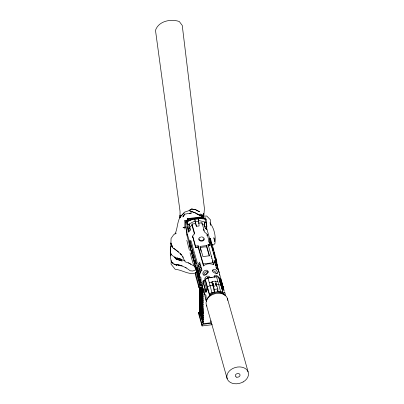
<?xml version="1.0" encoding="UTF-8"?>
<svg xmlns="http://www.w3.org/2000/svg" width="404" height="404" viewBox="0 0 404 404"><rect width="100%" height="100%" fill="white"/><g stroke="black" fill="none" stroke-linecap="round" stroke-linejoin="round"><path stroke-width="0.61" d="M180.068 217.276L180.073 215.095L179.967 218.014M203.424 216.438L203.434 213.458L203.616 216.453M210.721 225.447L210.479 219.852L206.742 216.039L201.414 216.256M203.737 218.534L203.076 216.701L187.355 218.655L187.34 220.14L184.865 220.448L184.886 229.088M218.857 271.387L219.786 275.366M196.829 268.004L197.167 269.988L197.016 268.064M214.862 243.915C215.983 236.411 214.539 228.987 209.923 222.841M170.296 250.147L170.604 254.177L176.664 258.802L181.335 259.307M170.357 249.278L170.438 248.026L170.331 249.616M203.868 215.736L204.409 208.424L182.244 25.422L179.3 21.523C170.968 18.604 158.58 20.988 155.489 30.34L180.027 211.287L180.063 217.226M189.996 240.824L196.304 263.176L197.314 263.11L191.011 240.759L189.996 240.824L189.572 245.834L195.859 268.12L196.869 268.054M195.859 268.12L196.304 263.176M204 275.124C203.914 273.059 205.863 271.018 207.984 271.518M210.565 224.669L210.731 223.094M171.331 261.014L171.013 264.08L175.2 269.306C182.083 269.776 188.83 275.245 195.571 272.978M170.761 254.555C170.114 257.929 170.786 261.418 173.245 263.969L180.532 265.787L182.234 265.877M188.931 221.109L187.067 221.341L194.582 218.731L194.491 219.306L198.016 218.867L198.101 218.291L205.086 219.094M198.526 222.301L198.712 220.458L198.101 218.291M170.998 254.116L170.584 255.924L171.155 253.646M186.875 222.72C187.885 226.856 185.88 231.037 187.577 235.108L190.102 243.556M197.758 268.635L197.374 269.827A10.145 7.57 -15.8 0 1 199.894 262.08L198.344 266.847M200.788 265.256L198.268 273.003A10.145 7.57 -15.8 0 1 200.788 265.256L200.339 263.666A10.145 7.57 -15.8 0 0 197.819 271.417M201.687 268.433L199.162 276.179A10.145 7.57 -15.8 0 1 201.687 268.433L201.237 266.842A10.145 7.57 -15.8 0 0 198.718 274.594M209.504 295.284L209.434 294.046L211.908 292.491L214.453 292.173L214.297 289.405L213.378 285.881L212.701 285.961L211.802 282.275L212.08 281.548L215.605 281.108L216.206 283.244L216.226 285.527L216.044 284.896L218.594 284.578L221.15 285.28L223.21 293.582C219.049 290.557 212.913 291.582 209.504 295.284L205.298 280.371L205.293 279.275L207.914 277.826L216.529 276.755L217.711 276.952L218.998 277.568L221.15 285.28M206.707 289.148L205.909 291.173L205.914 292.269L207.737 289.017L206.707 289.148L204.267 280.502L203.045 281.022L203.055 282.118L205.914 292.269M171.028 246.102L170.331 247.803L170.286 253.626L170.604 254.177M170.756 248.879L170.256 250.036L170.862 247.051L171.054 238.471L173.75 234.608L176.179 233.063L175.023 233.982C177.856 228.174 177.048 220.862 181.063 215.625L180.224 217.069M187.304 226.826L188.779 232.053L190.375 229.916L189.739 227.669M203.055 282.118L203.318 281.583L203.823 283.376M209.504 243.88L210.009 245.667L208.105 245.814L210.009 245.667L209.999 244.359L208.095 244.516L213.226 262.711L213.438 264.711C210.211 263.039 206.197 263.585 203.459 265.953L198.127 247.051L195.536 247.47L195.526 246.162L198.117 245.758L198.127 247.051L195.536 247.47L192.839 237.072M184.254 214.877L184.699 214.186L191.622 212.918L189.355 213.519M192.683 237.365L192.673 236.057L194.612 233.32L191.986 224.023L195.622 223.569L196.394 226.306L199.101 225.967L198.723 221.377L198.016 218.867M206.343 278.911L208.232 277.513L210.297 277.77M189.602 227.179L191.996 225.316L191.986 224.023M214.468 243.945L213.474 244.976L211.999 244.582M184.209 213.024L180.972 216.135L184.436 212.186L188.32 210.873L191.607 208.984L195.597 209.696L199.536 211.792L195.597 209.696L191.607 208.984L189.203 210.681M219.685 274.372L220.902 279.336A3.141 0.682 88.7 0 1 220.786 279.891M209.434 294.046L207.444 286.986L209.979 285.653L212.524 285.335M194.582 218.731L195.193 220.897L187.966 224.523L188.779 232.053M196.071 269.791L192.87 271.003L190.188 270.771C185.966 267.322 180.936 264.994 175.498 264.352L181.34 265.463M185.386 227.018L182.992 227.8L185.335 227.099M216.635 260.641L210.333 238.294L209.317 238.481L215.62 260.827L216.635 260.641L217.16 265.463L216.822 264.261M211.585 277.629L212.171 277.523M187.355 218.655L187.739 219.099L203.454 217.145M187.739 219.099L187.936 219.806L203.656 217.847M203.672 218.104L205.53 217.872L206.131 219.498L206.893 226.811M186.89 224.326L186.87 220.635L191.042 220.114M201.924 218.761L204.889 218.387L205.984 222.276L206.792 229.805L205.166 228.073L204.399 225.336L204.374 222.478L205.984 222.276L198.712 220.458M184.865 220.448L185.471 222.069L187.325 221.841M204.894 219.65L206.131 219.498M194.915 220.811L195.198 221.816L198.723 221.377M188.4 228.846L190.016 228.644L189.577 224.321L187.966 224.523L186.87 220.635M198.329 223.23L201.965 222.781L204.586 232.078L207.146 234.254L209.999 244.359M206.419 226.599L204.808 226.801L204.374 222.478M188.759 230.118L190.375 229.916M205.166 228.073L206.777 227.871M185.471 222.069L186.799 234.87L187.491 234.785M206.646 245.587L200.056 246.405L202.924 256.591L209.519 255.772L206.646 245.587L206.656 246.879L209.191 255.868M198.117 245.758L203.252 263.953L213.226 262.711M202.672 287.365L199.01 287.82L195.395 275.003L195.374 272.341L196.389 272.215L199.828 285.391L201.631 285.168M204.267 280.502L205.298 280.371M221.538 287.39L223.735 290.047L223.725 288.951L220.862 278.8L218.998 278.664L218.998 277.568M203.909 280.916L203.045 281.022L205.909 291.173L206.767 291.067M207.444 286.986L205.293 279.275L207.914 277.826L209.262 282.593L211.802 282.275M215.327 281.835L217.872 281.522L220.523 291.415L223.139 292.339M197.697 272.392L197.718 276.023L200.268 285.072L201.495 284.916M212.08 281.548L212.681 283.684L213.363 283.598L214.236 286.704L213.559 286.789L213.58 289.067L214.453 292.173M216.206 283.244L215.529 283.33L216.403 286.436L217.079 286.35L217.817 288.966L217.978 291.733L220.523 291.415M195.374 272.341L199 286.234L202.05 285.855M202.162 286.84L202.626 288.481L202.965 288.436M201.864 286.789L202.636 289.527L202.975 289.481L202.98 290.526L202.641 290.567L203 292.612L202.662 292.658L201.273 287.729L201.611 287.688L203 292.612M201.288 289.82L202.677 294.743L203.015 294.703L201.278 288.774L201.288 289.82L201.626 289.774M221.442 287.31L222.473 287.183L223.725 288.951L222.867 289.057M214.297 289.405L217.817 288.966M201.303 291.905L201.647 291.865L203.035 296.794L202.697 296.834L201.298 290.865L202.687 295.789L203.025 295.748L203.035 296.794M201.338 296.082L201.677 296.041L203.071 300.97L202.727 301.01L201.338 296.082L201.313 292.951L203.05 298.879L202.712 298.92L201.323 293.996L201.662 293.955L201.652 292.91M203.05 298.879L202.697 296.834M201.359 298.172L202.747 303.096L203.086 303.056L201.349 297.127L201.359 298.172L201.697 298.132L201.687 297.086L202.151 298.728M201.394 302.349L201.732 302.308L201.722 301.263L201.384 301.303L201.394 302.349L202.783 307.277L203.121 307.232L201.364 299.218L201.702 299.172L202.167 300.818M201.333 295.041L202.722 299.965L203.061 299.925L203.071 300.97M201.374 300.258L201.712 300.217L203.101 305.146L202.763 305.187M203.086 303.056L202.727 301.01M201.364 299.218L202.757 304.141L203.096 304.101L203.101 305.146M203.136 309.323L203.126 308.277L202.788 308.318L201.399 303.394L201.409 304.439L201.748 304.394L203.136 309.323L202.798 309.363L203.156 311.408L202.818 311.454L201.419 305.48L202.808 310.408M201.424 306.525L201.763 306.484L203.156 311.408M199.677 287.416L199.844 307.878L200.182 307.838L200.116 299.773M210.691 320.922L211.029 320.882L210.706 322.806L203.257 323.735L201.869 318.812L201.53 318.852L199.899 314.317L199.849 308.297L200.187 308.257M203.172 313.499L203.162 312.454L202.823 312.494L201.434 307.57L201.444 308.616L201.783 308.57L203.172 313.499L202.833 313.539L203.187 315.585L202.848 315.63L201.455 309.656L202.843 314.585M199.844 307.878L200.273 309.403L200.616 309.363L200.434 287.658M199.849 308.297L200.278 309.828L200.616 309.782L200.667 315.802M212.226 324.69L202.066 325.952L198.657 313.883L198.647 312.363L200.44 312.141M199.899 314.317L200.238 314.272L199.808 312.746L199.596 287.199M203.061 318.17L201.47 311.747L202.858 316.67L203.197 316.63L202.879 318.761L203.217 318.721L203.222 319.761L202.884 319.806L201.485 313.832L202.879 318.761M201.51 316.968L202.904 321.892L203.242 321.852L201.505 315.923L201.51 316.968L201.854 316.923M201.53 318.852L201.52 318.009L203.257 323.735M198.647 312.363L202.05 324.437L211.615 323.245M206.58 278.341L208.802 278.063M212.378 270.816C214.191 270.428 215.746 272.028 216.382 273.579M219.498 278.856L218.317 276.674L216.423 275.286A3.141 1.732 26.4 0 0 214.569 275.478L214.069 276.816L215.408 276.78M201.641 236.81L202.146 236.88M219.463 278.76L220.862 278.8L220.872 279.896M180.739 259.025L176.609 257.823L185.077 260.913M176.119 259.095L182.169 260.994L176.194 259.196L174.977 257M202.934 216.377L197.076 214.186L201 215.706L195.349 212.903L189.501 210.742L195.349 212.903L198.137 214.681M185.582 267.579L186.264 267.862M202.556 224.341L204.399 225.336M176.664 258.802L175.018 257.974L174.695 256.939M194.501 266.286L188.724 263.039L185.234 261.832L182.982 257.752L182.775 256.671L180.487 253.768L181.643 254.909L177.553 251.303L172.629 247.682L170.771 242.91L172.488 247.076L170.932 244.693L172.205 246.076M188.365 262.777L190.88 264.261M174.558 264.059L176.649 265.388L174.7 264.14M170.958 260.731L171.296 261.954L173.24 263.201M171.296 261.954L173.124 263.135M213.862 237.562L214.716 241.481L213.984 238.123M178.583 252.025L173.76 248.182M203.055 216.524L200.536 213.989L202 215.802M206.949 235.315L207.156 235.557L207.146 234.254M182.775 256.671L183.355 257.424M214.069 276.816L214.322 277.326M196.531 268.261L197.697 273.675L192.89 262.847L190.057 252.793M211.1 256.444L211.186 256.732M215.019 263.055L214.004 260.317A10.145 7.57 -15.8 0 1 216.973 265.393M214.857 262.999L214.453 261.908A10.145 7.57 -15.8 0 1 217.418 266.983M215.468 264.64L215.877 265.736M215.716 265.68L214.898 263.499A10.145 7.57 -15.8 0 1 217.867 268.569M216.61 268.862L215.797 266.675A10.145 7.57 -15.8 0 1 218.736 271.251M211.388 242.562L211.171 242.067L211.181 242.784M212.711 247.283L213.019 248.47M214.226 252.621L214.009 252.126L214.019 252.843M215.549 257.343L215.857 258.53M197.697 273.675L192.688 257.01L186.799 234.87M220.029 278.538L222.473 287.183M219.165 279.25L220.493 283.946M211.565 258.07L211.646 258.358M227.341 298.248L248.122 371.912M206.308 226.897L211.04 243.673M211.378 244.869L213.065 250.864M213.403 252.061L216.615 263.443M221.21 281.093L221.715 282.886M222.054 284.078L223.735 290.047M208.666 240.91L209.171 242.693M221.16 286.295L221.316 286.85M221.604 287.88L222.089 289.592M222.407 290.729L223.21 293.582M203.419 229.194L203.924 230.987M212.342 260.827L212.812 262.494M213.125 263.6L213.438 264.711M216.529 276.755L217.872 281.522M217.539 290.183L217.978 291.733M200.233 248.298L201.076 251.293M211.908 292.491L209.262 282.593M191.996 225.316L194.455 234.037M192.673 236.057L195.526 246.162M197.657 269.539L198.167 271.357M202.51 287.84L202.975 289.481M195.001 261.428L195.344 262.63M202.212 287.789L202.98 290.526M201.717 287.284L202.99 291.572M201.414 287.234L202.651 291.612M206.429 305.182L227.21 378.846M197.031 272.377L196.91 270.766M197.071 272.513L197.122 271.523M197.197 272.958L197.187 271.746M197.288 273.291L197.273 271.478M197.718 274.811L197.596 272.624M198.409 277.296C199.021 280.068 198.197 274.675 198.531 277.694M202.561 294.107L203.025 295.748M202.581 296.193L203.04 297.834M202.131 296.637L201.672 294.996L201.677 296.041M202.444 297.733L203.061 299.925M202.46 299.824L203.076 302.01M202.475 301.909L202.783 303.005M201.384 301.303L203.121 307.232M202.51 306.086L202.818 307.181M201.409 304.439L203.146 310.363M202.545 310.262L203.162 312.454M201.444 308.616L203.025 313.994M201.798 310.661L203.187 315.585M202.116 312.797L203.045 316.085M201.818 312.746L203.207 317.675M200.328 308.767L200.616 309.782M201.833 314.837L203.222 319.761M202.46 318.069L203.076 320.261M202.48 320.16L202.788 321.251M221.382 286.81L219.185 278.684L220.549 283.956M195.193 220.897L196.394 226.306M186.83 240.329L189.431 250.419M195.198 221.816L195.622 223.569M225.483 295.001L224.69 292.193L224.826 293.238M214.332 253.025L214.544 254.035M211.494 242.961L211.706 243.971M224.265 291.254L223.013 286.234L223.144 287.279M222.584 285.295L221.331 280.28L221.463 281.325M199.374 276.568L199.248 275.831M215.963 259.065L216.14 260.125M213.125 249L213.302 250.061M203.156 216.413L202.833 214.605L202.97 215.822M204.677 280.603L204.889 278.346A3.141 1.879 -48.9 0 1 206.444 276.528A3.141 2.05 -30.3 0 1 208.61 276.22L209.646 276.846L209.934 277.871M214.721 255.086L214.776 255.54M211.883 245.026L211.938 245.481M187.936 219.806L188.022 220.493M200.162 280.452L200.066 279.204M198.132 270.852L198.167 271.155M210.333 238.294L210.469 239.516M203.252 263.953L203.459 265.953M215.534 283.901L215.544 285.037M213.363 283.598L213.378 285.881M212.681 283.684L212.701 285.961M208.095 244.516L208.1 245.379M203.015 294.703L202.662 292.658M203.242 321.852L202.884 319.806M202.626 288.481L202.636 289.527M202.677 294.743L202.687 295.789M202.712 298.92L202.722 299.965M202.747 303.096L202.757 304.141M202.783 307.277L202.788 308.318M202.818 311.454L202.823 312.494M202.848 315.63L202.858 316.67M202.904 321.892L202.909 322.937M201.965 222.781L201.975 224.074M202.05 324.437L202.066 325.952M201.702 299.172L201.712 300.217M200.222 279.785L200.268 285.072M200.096 287.699L200.273 309.403M200.278 309.828L200.328 315.842M199.808 282.987L199.828 285.391M199 286.234L199.01 287.82M197.521 272.346L197.536 274.159L197.44 272.649M196.374 270.377L196.389 272.215M189.577 224.321L189.587 225.467M202.369 237.133A2.631 1.717 -0.5 0 1 203.515 239.84A2.631 1.717 -0.5 0 1 199.222 239.633A2.631 1.717 -0.5 0 1 201.015 237.067M203.868 238.673A2.631 1.717 -0.5 0 1 201.626 241.132A2.631 1.717 -0.5 0 1 199.015 238.855M206.525 301.596A10.145 7.57 -15.8 0 1 213.857 293.248A10.145 7.57 -15.8 0 1 225.114 295.43M195.773 262.969A2.131 0.389 86.2 0 1 195.637 261.938M192.935 252.909A2.131 0.389 86.2 0 1 192.799 251.874M199.611 277.77A10.145 7.57 -15.8 0 1 202.131 270.018M216.246 268.261A10.145 7.57 -15.8 0 1 219.185 272.836M215.347 265.085A10.145 7.57 -15.8 0 1 218.291 269.66M205.848 275.003A3.444 2.57 -15.8 0 1 208.338 272.165M200.066 247.703A16.473 12.292 -15.8 0 1 206.656 246.879M206.893 306.161A11.024 8.226 -15.8 0 1 214.706 293.779A11.024 8.226 -15.8 0 1 227.73 300.364M201.086 282.709L199.828 277.851A3.141 0.682 88.7 0 1 200.263 276.735L200.904 277.422L201.056 279.548A3.141 0.682 88.7 0 1 200.95 281.825L201.086 282.709M202.763 288.663L201.51 283.81A3.141 0.682 88.7 0 1 201.944 282.694L202.581 283.381L202.737 285.502A3.141 0.682 88.7 0 1 202.631 287.779L202.763 288.663M204.444 294.622L203.187 289.769A3.141 0.682 88.7 0 1 203.621 288.653L204.262 289.335L204.414 291.461A3.141 0.682 88.7 0 1 204.308 293.738L204.444 294.622M206.126 300.581L204.868 295.723A3.141 0.682 88.7 0 1 205.303 294.607L205.944 295.294L206.096 297.42A3.141 0.682 88.7 0 1 205.989 299.697L206.126 300.581M197.425 270.19L197.788 272.301L197.425 270.19M198.49 274.558C198.925 280.629 199.47 274.851 198.49 274.558M198.99 278.886L199.248 280.376L198.99 278.886M199.394 278.992C199.884 285.891 200.505 279.326 199.394 278.992M202.949 273.089L203.177 274.821L204 275.195A3.141 1.879 -48.9 0 0 205.883 274.543A3.141 2.05 -30.3 0 0 207.722 273.069L208.222 271.377L206.929 270.261A3.141 2.05 -30.3 0 0 204.762 270.569A3.141 1.879 -48.9 0 0 203.212 272.387L202.949 273.089M217.761 273.003L217.428 273.523C207.984 272.796 214.61 264.549 217.761 273.003M184.699 214.186L182.946 216.867L184.699 214.186M243.147 381.942C239.86 383.724 235.926 384.335 232.305 383.29A11.024 8.226 -15.8 0 1 229.315 371.044A11.024 8.226 -15.8 0 1 245.925 368.973A11.024 8.226 -15.8 0 1 243.147 381.942M190.355 245.359A2.131 0.389 86.2 0 0 190.809 248.819A2.131 0.389 86.2 0 0 191.062 245.996A2.131 0.389 86.2 0 0 190.355 245.359M191.774 250.389A2.131 0.389 86.2 0 0 192.228 253.848A2.131 0.389 86.2 0 0 192.481 251.025A2.131 0.389 86.2 0 0 191.774 250.389M193.193 255.424A2.131 0.389 86.2 0 0 193.647 258.878A2.131 0.389 86.2 0 0 193.9 256.055A2.131 0.389 86.2 0 0 193.193 255.424M194.612 260.454A2.131 0.389 86.2 0 0 195.066 263.908A2.131 0.389 86.2 0 0 195.319 261.09A2.131 0.389 86.2 0 0 194.612 260.454M236.481 377.124A2.434 1.818 -15.8 0 0 240.057 375.079A2.434 1.818 -15.8 0 0 236.456 373.932A2.434 1.818 -15.8 0 0 236.481 377.124"/></g></svg>
